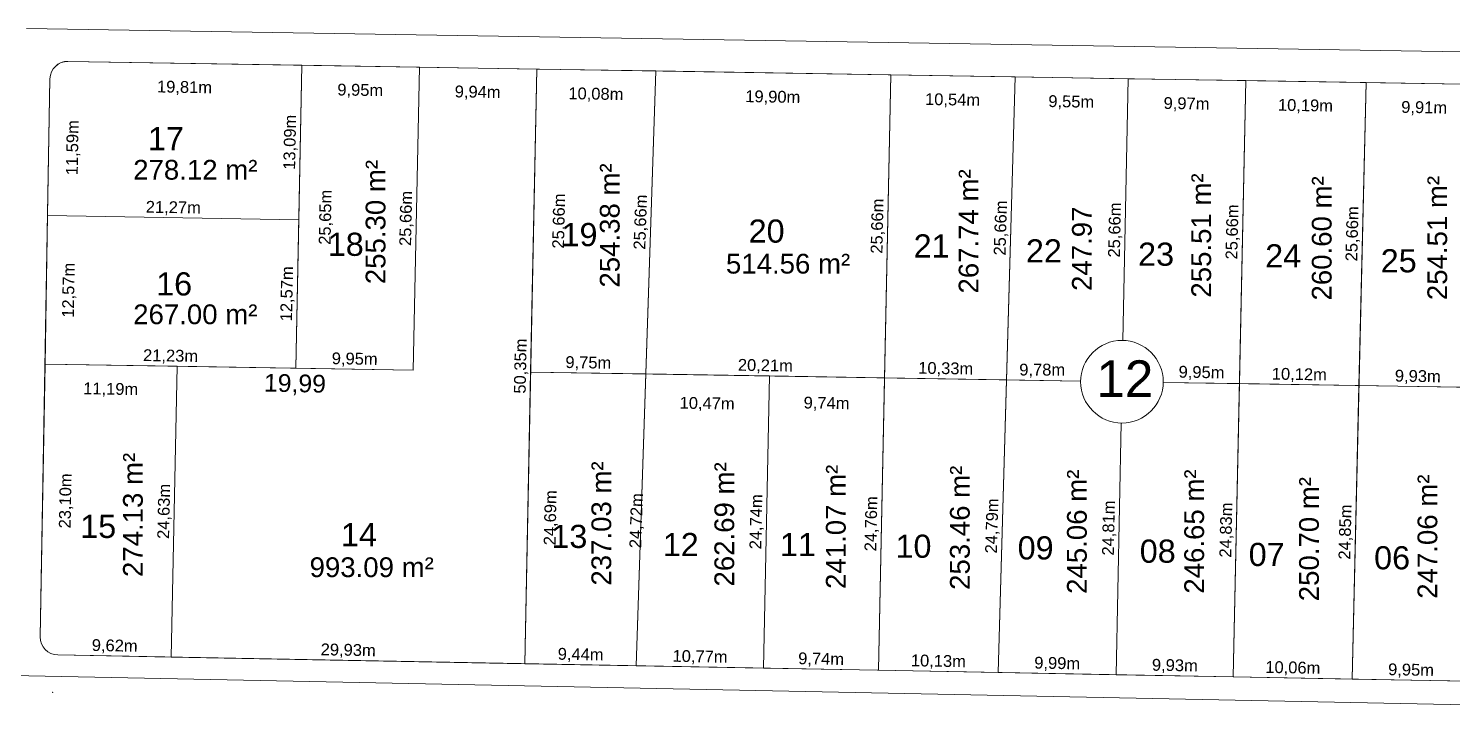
# Model space of a CAD drawing. Header units: metres. Extents: x 3808 to 8215, y 2374 to 6187.
# Drawn here: x 5029.4 to 5150, y 4982.6 to 5041.1 of the extents above; entities that cross this region are included whole.
import ezdxf
from ezdxf.enums import TextEntityAlignment as Align

# ---------------------------------------------------------------- set-up
doc = ezdxf.new("R2010")
doc.units = ezdxf.units.M
for name, color, linetype in [('Areas Lotes', 1, 'Continuous'), ('Calçada', 8, 'Continuous'), ('Lote', 7, 'Continuous'), ('Nº Lote', 7, 'Continuous'), ('Nº. quadra', 7, 'Continuous'), ('quadras', 7, 'Continuous')]:
    doc.layers.add(name, color=color, linetype=linetype)
doc.layers.add('MEIO FIO', color=8, linetype='Continuous', lineweight=30)
doc.styles.add('Arial', font='arial.ttf')
doc.dimstyles.new('Copy(2) of ISO-25', dxfattribs={"dimtxt": 1, "dimasz": 2.5, "dimexe": 1.25, "dimexo": 0.625, "dimgap": 0.2, "dimtad": 1, "dimtoh": 1, "dimlfac": 1, "dimzin": 1, "dimtxsty": 'Arial', "dimblk": 'NONE', "dimcen": 0, "dimse1": 1, "dimse2": 1, "dimsd1": 1, "dimsd2": 1, "dimclrt": 256, "dimaunit": 1, "dimadec": 3, "dimazin": 0, "dimtfac": 1, "dimtmove": 0, "dimatfit": 3, "dimldrblk": 'NONE', "dimfxl": 1, "dimtolj": 1, "dimtzin": 0, "dimarcsym": 0})
doc.dimstyles.new('COTA 2', dxfattribs={"dimtxt": 1.9, "dimasz": 2.5, "dimexe": 1.25, "dimexo": 0.625, "dimtad": 1, "dimlfac": 1, "dimzin": 1, "dimtxsty": 'Arial', "dimcen": 2.5, "dimse1": 1, "dimse2": 1, "dimsd1": 1, "dimsd2": 1, "dimclrt": 7, "dimadec": 0, "dimazin": 0, "dimtfac": 1, "dimtmove": 0, "dimatfit": 3, "dimfxl": 1, "dimtolj": 1, "dimtzin": 0, "dimarcsym": 0})

# ---------------------------------------------------------------- blocks, each defined once
blk = doc.blocks.new('*D4733')
at = {"layer": 'Defpoints', "color": 0, "linetype": 'Continuous', "transparency": 16777216}
for p in [(5080.88, 4987.15), (5080.88, 4987.15), (5091.66, 4986.94)]:
    blk.add_point(p, dxfattribs=at)
at = {"layer": 'Lote', "linetype": 'Continuous', "lineweight": 5, "transparency": 16777216, "insert": (5086.29, 4987.85), "char_height": 1, "attachment_point": 5, "rotation": 358.9324, "style": 'Arial'}
blk.add_mtext('\\A1;10,77m', dxfattribs=at)
blk = doc.blocks.new('_None')
blk = doc.blocks.new('*D4735')
at = {"layer": 'Defpoints', "color": 0, "linetype": 'Continuous', "transparency": 16777216}
for p in [(5031.9, 4988.06), (5031.9, 4988.06), (5041.52, 4987.88)]:
    blk.add_point(p, dxfattribs=at)
at = {"layer": 'Lote', "linetype": 'Continuous', "lineweight": 5, "transparency": 16777216, "insert": (5036.73, 4988.77), "char_height": 1, "attachment_point": 5, "rotation": 358.9324, "style": 'Arial'}
blk.add_mtext('\\A1;9,62m', dxfattribs=at)
blk = doc.blocks.new('*D4833')
at = {"layer": 'Defpoints', "color": 0, "linetype": 'Continuous', "transparency": 16777216}
for p in [(5141.5, 4986.02), (5141.5, 4986.02), (5151.44, 4985.83)]:
    blk.add_point(p, dxfattribs=at)
at = {"layer": 'Lote', "linetype": 'Continuous', "lineweight": 5, "transparency": 16777216, "insert": (5146.49, 4986.72), "char_height": 1, "attachment_point": 5, "rotation": 358.9324, "style": 'Arial'}
blk.add_mtext('\\A1;9,95m', dxfattribs=at)
blk = doc.blocks.new('*D4834')
at = {"layer": 'Defpoints', "color": 0, "linetype": 'Continuous', "transparency": 16777216}
for p in [(5131.44, 4986.2), (5131.44, 4986.2), (5141.5, 4986.02)]:
    blk.add_point(p, dxfattribs=at)
at = {"layer": 'Lote', "linetype": 'Continuous', "lineweight": 5, "transparency": 16777216, "insert": (5136.48, 4986.91), "char_height": 1, "attachment_point": 5, "rotation": 358.9324, "style": 'Arial'}
blk.add_mtext('\\A1;10,06m', dxfattribs=at)
blk = doc.blocks.new('*D4835')
at = {"layer": 'Defpoints', "color": 0, "linetype": 'Continuous', "transparency": 16777216}
for p in [(5121.51, 4986.39), (5121.51, 4986.39), (5131.44, 4986.2)]:
    blk.add_point(p, dxfattribs=at)
at = {"layer": 'Lote', "linetype": 'Continuous', "lineweight": 5, "transparency": 16777216, "insert": (5126.49, 4987.1), "char_height": 1, "attachment_point": 5, "rotation": 358.9324, "style": 'Arial'}
blk.add_mtext('\\A1;9,93m', dxfattribs=at)
blk = doc.blocks.new('*D4836')
at = {"layer": 'Defpoints', "color": 0, "linetype": 'Continuous', "transparency": 16777216}
for p in [(5111.52, 4986.57), (5111.52, 4986.57), (5121.51, 4986.39)]:
    blk.add_point(p, dxfattribs=at)
at = {"layer": 'Lote', "linetype": 'Continuous', "lineweight": 5, "transparency": 16777216, "insert": (5116.53, 4987.28), "char_height": 1, "attachment_point": 5, "rotation": 358.9324, "style": 'Arial'}
blk.add_mtext('\\A1;9,99m', dxfattribs=at)
blk = doc.blocks.new('*D4837')
at = {"layer": 'Defpoints', "color": 0, "linetype": 'Continuous', "transparency": 16777216}
for p in [(5101.4, 4986.76), (5101.4, 4986.76), (5111.52, 4986.57)]:
    blk.add_point(p, dxfattribs=at)
at = {"layer": 'Lote', "linetype": 'Continuous', "lineweight": 5, "transparency": 16777216, "insert": (5106.47, 4987.47), "char_height": 1, "attachment_point": 5, "rotation": 358.9324, "style": 'Arial'}
blk.add_mtext('\\A1;10,13m', dxfattribs=at)
blk = doc.blocks.new('*D4838')
at = {"layer": 'Defpoints', "color": 0, "linetype": 'Continuous', "transparency": 16777216}
for p in [(5091.66, 4986.94), (5091.66, 4986.94), (5101.4, 4986.76)]:
    blk.add_point(p, dxfattribs=at)
at = {"layer": 'Lote', "linetype": 'Continuous', "lineweight": 5, "transparency": 16777216, "insert": (5096.54, 4987.65), "char_height": 1, "attachment_point": 5, "rotation": 358.9324, "style": 'Arial'}
blk.add_mtext('\\A1;9,74m', dxfattribs=at)
blk = doc.blocks.new('*D4840')
at = {"layer": 'Defpoints', "color": 0, "linetype": 'Continuous', "transparency": 16777216}
for p in [(5071.45, 4987.32), (5071.45, 4987.32), (5080.88, 4987.15)]:
    blk.add_point(p, dxfattribs=at)
at = {"layer": 'Lote', "linetype": 'Continuous', "lineweight": 5, "transparency": 16777216, "insert": (5076.18, 4988.03), "char_height": 1, "attachment_point": 5, "rotation": 358.9324, "style": 'Arial'}
blk.add_mtext('\\A1;9,44m', dxfattribs=at)
blk = doc.blocks.new('*D4841')
at = {"layer": 'Defpoints', "color": 0, "linetype": 'Continuous', "transparency": 16777216}
for p in [(5041.52, 4987.88), (5041.52, 4987.88), (5071.45, 4987.32)]:
    blk.add_point(p, dxfattribs=at)
at = {"layer": 'Lote', "linetype": 'Continuous', "lineweight": 5, "transparency": 16777216, "insert": (5056.5, 4988.4), "char_height": 1, "attachment_point": 5, "rotation": 358.9324, "style": 'Arial'}
blk.add_mtext('\\A1;29,93m', dxfattribs=at)
blk = doc.blocks.new('*D4843')
at = {"layer": 'Defpoints', "color": 0, "linetype": 'Continuous', "transparency": 16777216}
for p in [(5042.02, 5012.5), (5042.02, 5012.5), (5041.52, 4987.88)]:
    blk.add_point(p, dxfattribs=at)
at = {"layer": 'Lote', "linetype": 'Continuous', "lineweight": 5, "transparency": 16777216, "insert": (5040.97, 5000.21), "char_height": 1, "attachment_point": 5, "rotation": 88.8438, "style": 'Arial'}
blk.add_mtext('\\A1;24,63m', dxfattribs=at)
blk = doc.blocks.new('*D4844')
at = {"layer": 'Defpoints', "color": 0, "linetype": 'Continuous', "transparency": 16777216}
for p in [(5081.7, 5011.85), (5080.88, 4987.15), (5081.37, 4987.13)]:
    blk.add_point(p, dxfattribs=at)
at = {"layer": 'Lote', "linetype": 'Continuous', "lineweight": 5, "transparency": 16777216, "insert": (5080.97, 4999.42), "char_height": 1, "attachment_point": 5, "rotation": 88.1151, "style": 'Arial'}
blk.add_mtext('\\A1;24,72m', dxfattribs=at)
blk = doc.blocks.new('*D4845')
at = {"layer": 'Defpoints', "color": 0, "linetype": 'Continuous', "transparency": 16777216}
for p in [(5092.17, 5011.68), (5091.66, 4986.94), (5091.66, 4986.94)]:
    blk.add_point(p, dxfattribs=at)
at = {"layer": 'Lote', "linetype": 'Continuous', "lineweight": 5, "transparency": 16777216, "insert": (5091.11, 4999.33), "char_height": 1, "attachment_point": 5, "rotation": 88.8156, "style": 'Arial'}
blk.add_mtext('\\A1;24,74m', dxfattribs=at)
blk = doc.blocks.new('*D4846')
at = {"layer": 'Defpoints', "color": 0, "linetype": 'Continuous', "transparency": 16777216}
for p in [(5101.91, 5011.52), (5101.4, 4986.76), (5101.4, 4986.76)]:
    blk.add_point(p, dxfattribs=at)
at = {"layer": 'Lote', "linetype": 'Continuous', "lineweight": 5, "transparency": 16777216, "insert": (5100.85, 4999.16), "char_height": 1, "attachment_point": 5, "rotation": 88.8156, "style": 'Arial'}
blk.add_mtext('\\A1;24,76m', dxfattribs=at)
blk = doc.blocks.new('*D4847')
at = {"layer": 'Defpoints', "color": 0, "linetype": 'Continuous', "transparency": 16777216}
for p in [(5112.24, 5011.35), (5111.52, 4986.57), (5111.52, 4986.57)]:
    blk.add_point(p, dxfattribs=at)
at = {"layer": 'Lote', "linetype": 'Continuous', "lineweight": 5, "transparency": 16777216, "insert": (5111.08, 4998.98), "char_height": 1, "attachment_point": 5, "rotation": 88.3528, "style": 'Arial'}
blk.add_mtext('\\A1;24,79m', dxfattribs=at)
blk = doc.blocks.new('*D4848')
at = {"layer": 'Defpoints', "color": 0, "linetype": 'Continuous', "transparency": 16777216}
for p in [(5122.01, 5011.19), (5121.51, 4986.39), (5121.51, 4986.39)]:
    blk.add_point(p, dxfattribs=at)
at = {"layer": 'Lote', "linetype": 'Continuous', "lineweight": 5, "transparency": 16777216, "insert": (5120.96, 4998.8), "char_height": 1, "attachment_point": 5, "rotation": 88.8502, "style": 'Arial'}
blk.add_mtext('\\A1;24,81m', dxfattribs=at)
blk = doc.blocks.new('*D4849')
at = {"layer": 'Defpoints', "color": 0, "linetype": 'Continuous', "transparency": 16777216}
for p in [(5131.96, 5011.03), (5131.44, 4986.2), (5131.44, 4986.2)]:
    blk.add_point(p, dxfattribs=at)
at = {"layer": 'Lote', "linetype": 'Continuous', "lineweight": 5, "transparency": 16777216, "insert": (5130.9, 4998.63), "char_height": 1, "attachment_point": 5, "rotation": 88.8051, "style": 'Arial'}
blk.add_mtext('\\A1;24,83m', dxfattribs=at)
blk = doc.blocks.new('*D4850')
at = {"layer": 'Defpoints', "color": 0, "linetype": 'Continuous', "transparency": 16777216}
for p in [(5142.08, 5010.86), (5141.5, 4986.02), (5141.5, 4986.02)]:
    blk.add_point(p, dxfattribs=at)
at = {"layer": 'Lote', "linetype": 'Continuous', "lineweight": 5, "transparency": 16777216, "insert": (5140.99, 4998.46), "char_height": 1, "attachment_point": 5, "rotation": 88.6604, "style": 'Arial'}
blk.add_mtext('\\A1;24,85m', dxfattribs=at)
blk = doc.blocks.new('*D4861')
at = {"layer": 'Defpoints', "color": 0, "linetype": 'Continuous', "transparency": 16777216}
for p in [(5142.08, 5010.86), (5142.08, 5010.86), (5152.01, 5010.7)]:
    blk.add_point(p, dxfattribs=at)
at = {"layer": 'Lote', "linetype": 'Continuous', "lineweight": 5, "transparency": 16777216, "insert": (5147.06, 5011.58), "char_height": 1, "attachment_point": 5, "rotation": 359.0615, "style": 'Arial'}
blk.add_mtext('\\A1;9,93m', dxfattribs=at)
blk = doc.blocks.new('*D4862')
at = {"layer": 'Defpoints', "color": 0, "linetype": 'Continuous', "transparency": 16777216}
for p in [(5131.96, 5011.03), (5142.08, 5010.86), (5142.08, 5010.86)]:
    blk.add_point(p, dxfattribs=at)
at = {"layer": 'Lote', "linetype": 'Continuous', "lineweight": 5, "transparency": 16777216, "insert": (5137.03, 5011.74), "char_height": 1, "attachment_point": 5, "rotation": 359.0615, "style": 'Arial'}
blk.add_mtext('\\A1;10,12m', dxfattribs=at)
blk = doc.blocks.new('*D4863')
at = {"layer": 'Defpoints', "color": 0, "linetype": 'Continuous', "transparency": 16777216}
for p in [(5123.77, 5011.19), (5133.71, 5011.03), (5133.71, 5011.03)]:
    blk.add_point(p, dxfattribs=at)
at = {"layer": 'Lote', "linetype": 'Continuous', "lineweight": 5, "transparency": 16777216, "insert": (5128.75, 5011.91), "char_height": 1, "attachment_point": 5, "rotation": 359.0615, "style": 'Arial'}
blk.add_mtext('\\A1;9,95m', dxfattribs=at)
blk = doc.blocks.new('*D4864')
at = {"layer": 'Defpoints', "color": 0, "linetype": 'Continuous', "transparency": 16777216}
for p in [(5100.41, 5011.56), (5110.19, 5011.4), (5110.19, 5011.36)]:
    blk.add_point(p, dxfattribs=at)
at = {"layer": 'Lote', "linetype": 'Continuous', "lineweight": 5, "transparency": 16777216, "insert": (5115.26, 5012.12), "char_height": 1, "attachment_point": 5, "style": 'Arial'}
blk.add_mtext('\\A1;9,78m', dxfattribs=at)
blk = doc.blocks.new('*D4865')
at = {"layer": 'Defpoints', "color": 0, "linetype": 'Continuous', "transparency": 16777216}
for p in [(5101.91, 5011.52), (5112.24, 5011.35), (5112.24, 5011.35)]:
    blk.add_point(p, dxfattribs=at)
at = {"layer": 'Lote', "linetype": 'Continuous', "lineweight": 5, "transparency": 16777216, "insert": (5107.09, 5012.24), "char_height": 1, "attachment_point": 5, "rotation": 359.0615, "style": 'Arial'}
blk.add_mtext('\\A1;10,33m', dxfattribs=at)
blk = doc.blocks.new('*D4866')
at = {"layer": 'Defpoints', "color": 0, "linetype": 'Continuous', "transparency": 16777216}
for p in [(5092.17, 5011.68), (5101.91, 5011.52), (5092.12, 5008.57)]:
    blk.add_point(p, dxfattribs=at)
at = {"layer": 'Lote', "linetype": 'Continuous', "lineweight": 5, "transparency": 16777216, "insert": (5097, 5009.3), "char_height": 1, "attachment_point": 5, "rotation": 359.0615, "style": 'Arial'}
blk.add_mtext('\\A1;9,74m', dxfattribs=at)
blk = doc.blocks.new('*D4867')
at = {"layer": 'Defpoints', "color": 0, "linetype": 'Continuous', "transparency": 16777216}
for p in [(5081.7, 5011.85), (5092.17, 5011.68), (5092.11, 5008.4)]:
    blk.add_point(p, dxfattribs=at)
at = {"layer": 'Lote', "linetype": 'Continuous', "lineweight": 5, "transparency": 16777216, "insert": (5086.89, 5009.28), "char_height": 1, "attachment_point": 5, "rotation": 359.0615, "style": 'Arial'}
blk.add_mtext('\\A1;10,47m', dxfattribs=at)
blk = doc.blocks.new('*D4868')
at = {"layer": 'Defpoints', "color": 0, "linetype": 'Continuous', "transparency": 16777216}
for p in [(5081.7, 5011.85), (5101.91, 5011.52), (5101.91, 5011.52)]:
    blk.add_point(p, dxfattribs=at)
at = {"layer": 'Lote', "linetype": 'Continuous', "lineweight": 5, "transparency": 16777216, "insert": (5091.82, 5012.49), "char_height": 1, "attachment_point": 5, "rotation": 359.0615, "style": 'Arial'}
blk.add_mtext('\\A1;20,21m', dxfattribs=at)
blk = doc.blocks.new('*D4869')
at = {"layer": 'Defpoints', "color": 0, "linetype": 'Continuous', "transparency": 16777216}
for p in [(5071.95, 5012.01), (5071.95, 5012.01), (5081.7, 5011.85)]:
    blk.add_point(p, dxfattribs=at)
at = {"layer": 'Lote', "linetype": 'Continuous', "lineweight": 5, "transparency": 16777216, "insert": (5076.83, 5012.73), "char_height": 1, "attachment_point": 5, "rotation": 359.0615, "style": 'Arial'}
blk.add_mtext('\\A1;9,75m', dxfattribs=at)
blk = doc.blocks.new('*D4870')
at = {"layer": 'Defpoints', "color": 0, "linetype": 'Continuous', "transparency": 16777216}
for p in [(5052.06, 5012.34), (5062.01, 5012.17), (5062.01, 5012.17)]:
    blk.add_point(p, dxfattribs=at)
at = {"layer": 'Lote', "linetype": 'Continuous', "lineweight": 5, "transparency": 16777216, "insert": (5057.05, 5013.05), "char_height": 1, "attachment_point": 5, "rotation": 359.0615, "style": 'Arial'}
blk.add_mtext('\\A1;9,95m', dxfattribs=at)
blk = doc.blocks.new('*D4871')
at = {"layer": 'Defpoints', "color": 0, "linetype": 'Continuous', "transparency": 16777216}
for p in [(5030.83, 5012.68), (5052.06, 5012.34), (5052.06, 5012.34)]:
    blk.add_point(p, dxfattribs=at)
at = {"layer": 'Lote', "linetype": 'Continuous', "lineweight": 5, "transparency": 16777216, "insert": (5041.46, 5013.31), "char_height": 1, "attachment_point": 5, "rotation": 359.0615, "style": 'Arial'}
blk.add_mtext('\\A1;21,23m', dxfattribs=at)
blk = doc.blocks.new('*D4872')
at = {"layer": 'Defpoints', "color": 0, "linetype": 'Continuous', "transparency": 16777216}
for p in [(5031.05, 5025.25), (5052.31, 5024.9), (5052.31, 5024.9)]:
    blk.add_point(p, dxfattribs=at)
at = {"layer": 'Lote', "linetype": 'Continuous', "lineweight": 5, "transparency": 16777216, "insert": (5041.69, 5025.87), "char_height": 1, "attachment_point": 5, "rotation": 359.0615, "style": 'Arial'}
blk.add_mtext('\\A1;21,27m', dxfattribs=at)
blk = doc.blocks.new('*D4873')
at = {"layer": 'Defpoints', "color": 0, "linetype": 'Continuous', "transparency": 16777216}
for p in [(5030.83, 5012.68), (5042.02, 5012.5), (5041.97, 5009.61)]:
    blk.add_point(p, dxfattribs=at)
at = {"layer": 'Lote', "linetype": 'Continuous', "lineweight": 5, "transparency": 16777216, "insert": (5036.39, 5010.5), "char_height": 1, "attachment_point": 5, "rotation": 359.0615, "style": 'Arial'}
blk.add_mtext('\\A1;11,19m', dxfattribs=at)
blk = doc.blocks.new('*D4874')
at = {"layer": 'Defpoints', "color": 0, "linetype": 'Continuous', "transparency": 16777216}
for p in [(5030.83, 5012.68), (5030.43, 4989.58), (5033.23, 4989.54)]:
    blk.add_point(p, dxfattribs=at)
at = {"layer": 'Lote', "linetype": 'Continuous', "lineweight": 5, "transparency": 16777216, "insert": (5032.63, 5001.1), "char_height": 1, "attachment_point": 5, "rotation": 89.0117, "style": 'Arial'}
blk.add_mtext('\\A1;23,10m', dxfattribs=at)
blk = doc.blocks.new('*D4875')
at = {"layer": 'Defpoints', "color": 0, "linetype": 'Continuous', "transparency": 16777216}
for p in [(5031.05, 5025.25), (5033.81, 5025.2), (5030.83, 5012.68)]:
    blk.add_point(p, dxfattribs=at)
at = {"layer": 'Lote', "linetype": 'Continuous', "lineweight": 5, "transparency": 16777216, "insert": (5032.9, 5018.93), "char_height": 1, "attachment_point": 5, "rotation": 89.0117, "style": 'Arial'}
blk.add_mtext('\\A1;12,57m', dxfattribs=at)
blk = doc.blocks.new('*D4876')
at = {"layer": 'Defpoints', "color": 0, "linetype": 'Continuous', "transparency": 16777216}
for p in [(5031.25, 5036.83), (5031.05, 5025.25), (5033.93, 5025.2)]:
    blk.add_point(p, dxfattribs=at)
at = {"layer": 'Lote', "linetype": 'Continuous', "lineweight": 5, "transparency": 16777216, "insert": (5033.23, 5031), "char_height": 1, "attachment_point": 5, "rotation": 89.0117, "style": 'Arial'}
blk.add_mtext('\\A1;11,59m', dxfattribs=at)
blk = doc.blocks.new('*D4877')
at = {"layer": 'Defpoints', "color": 0, "linetype": 'Continuous', "transparency": 16777216}
for p in [(5052.57, 5037.98), (5052.06, 5012.34), (5055.19, 5012.27)]:
    blk.add_point(p, dxfattribs=at)
at = {"layer": 'Lote', "linetype": 'Continuous', "lineweight": 5, "transparency": 16777216, "insert": (5054.64, 5025.11), "char_height": 1, "attachment_point": 5, "rotation": 88.8438, "style": 'Arial'}
blk.add_mtext('\\A1;25,65m', dxfattribs=at)
blk = doc.blocks.new('*D4878')
at = {"layer": 'Defpoints', "color": 0, "linetype": 'Continuous', "transparency": 16777216}
for p in [(5062.52, 5037.82), (5062.52, 5037.82), (5062.01, 5012.17)]:
    blk.add_point(p, dxfattribs=at)
at = {"layer": 'Lote', "linetype": 'Continuous', "lineweight": 5, "transparency": 16777216, "insert": (5061.46, 5025.01), "char_height": 1, "attachment_point": 5, "rotation": 88.8438, "style": 'Arial'}
blk.add_mtext('\\A1;25,66m', dxfattribs=at)
blk = doc.blocks.new('*D4879')
at = {"layer": 'Defpoints', "color": 0, "linetype": 'Continuous', "transparency": 16777216}
for p in [(5082.54, 5037.5), (5082.54, 5037.5), (5081.7, 5011.85)]:
    blk.add_point(p, dxfattribs=at)
at = {"layer": 'Lote', "linetype": 'Continuous', "lineweight": 5, "transparency": 16777216, "insert": (5081.32, 5024.7), "char_height": 1, "attachment_point": 5, "rotation": 88.1151, "style": 'Arial'}
blk.add_mtext('\\A1;25,66m', dxfattribs=at)
blk = doc.blocks.new('*D4880')
at = {"layer": 'Defpoints', "color": 0, "linetype": 'Continuous', "transparency": 16777216}
for p in [(5102.44, 5037.17), (5101.91, 5011.52), (5101.91, 5011.52)]:
    blk.add_point(p, dxfattribs=at)
at = {"layer": 'Lote', "linetype": 'Continuous', "lineweight": 5, "transparency": 16777216, "insert": (5101.37, 5024.36), "char_height": 1, "attachment_point": 5, "rotation": 88.8156, "style": 'Arial'}
blk.add_mtext('\\A1;25,66m', dxfattribs=at)
blk = doc.blocks.new('*D4881')
at = {"layer": 'Defpoints', "color": 0, "linetype": 'Continuous', "transparency": 16777216}
for p in [(5112.97, 5037), (5112.24, 5011.35), (5112.24, 5011.35)]:
    blk.add_point(p, dxfattribs=at)
at = {"layer": 'Lote', "linetype": 'Continuous', "lineweight": 5, "transparency": 16777216, "insert": (5111.81, 5024.2), "char_height": 1, "attachment_point": 5, "rotation": 88.3528, "style": 'Arial'}
blk.add_mtext('\\A1;25,66m', dxfattribs=at)
blk = doc.blocks.new('*D4882')
at = {"layer": 'Defpoints', "color": 0, "linetype": 'Continuous', "transparency": 16777216}
for p in [(5122.53, 5036.84), (5122.01, 5011.19), (5122.01, 5011.19)]:
    blk.add_point(p, dxfattribs=at)
at = {"layer": 'Lote', "linetype": 'Continuous', "lineweight": 5, "transparency": 16777216, "insert": (5121.47, 5024.03), "char_height": 1, "attachment_point": 5, "rotation": 88.8502, "style": 'Arial'}
blk.add_mtext('\\A1;25,66m', dxfattribs=at)
blk = doc.blocks.new('*D4883')
at = {"layer": 'Defpoints', "color": 0, "linetype": 'Continuous', "transparency": 16777216}
for p in [(5132.49, 5036.68), (5131.96, 5011.03), (5131.96, 5011.03)]:
    blk.add_point(p, dxfattribs=at)
at = {"layer": 'Lote', "linetype": 'Continuous', "lineweight": 5, "transparency": 16777216, "insert": (5131.42, 5023.87), "char_height": 1, "attachment_point": 5, "rotation": 88.8051, "style": 'Arial'}
blk.add_mtext('\\A1;25,66m', dxfattribs=at)
blk = doc.blocks.new('*D4884')
at = {"layer": 'Defpoints', "color": 0, "linetype": 'Continuous', "transparency": 16777216}
for p in [(5142.68, 5036.51), (5142.08, 5010.86), (5142.08, 5010.86)]:
    blk.add_point(p, dxfattribs=at)
at = {"layer": 'Lote', "linetype": 'Continuous', "lineweight": 5, "transparency": 16777216, "insert": (5141.58, 5023.71), "char_height": 1, "attachment_point": 5, "rotation": 88.6604, "style": 'Arial'}
blk.add_mtext('\\A1;25,66m', dxfattribs=at)
blk = doc.blocks.new('*D4894')
at = {"layer": 'Defpoints', "color": 0, "linetype": 'Continuous', "transparency": 16777216}
for p in [(5142.68, 5036.51), (5152.59, 5036.35), (5142.63, 5033.61)]:
    blk.add_point(p, dxfattribs=at)
at = {"layer": 'Lote', "linetype": 'Continuous', "lineweight": 5, "transparency": 16777216, "insert": (5147.6, 5034.33), "char_height": 1, "attachment_point": 5, "rotation": 359.0644, "style": 'Arial'}
blk.add_mtext('\\A1;9,91m', dxfattribs=at)
blk = doc.blocks.new('*D4895')
at = {"layer": 'Defpoints', "color": 0, "linetype": 'Continuous', "transparency": 16777216}
for p in [(5132.49, 5036.68), (5142.68, 5036.51), (5132.45, 5033.78)]:
    blk.add_point(p, dxfattribs=at)
at = {"layer": 'Lote', "linetype": 'Continuous', "lineweight": 5, "transparency": 16777216, "insert": (5137.55, 5034.5), "char_height": 1, "attachment_point": 5, "rotation": 359.0644, "style": 'Arial'}
blk.add_mtext('\\A1;10,19m', dxfattribs=at)
blk = doc.blocks.new('*D4896')
at = {"layer": 'Defpoints', "color": 0, "linetype": 'Continuous', "transparency": 16777216}
for p in [(5122.53, 5036.84), (5132.49, 5036.68), (5122.48, 5033.94)]:
    blk.add_point(p, dxfattribs=at)
at = {"layer": 'Lote', "linetype": 'Continuous', "lineweight": 5, "transparency": 16777216, "insert": (5127.48, 5034.66), "char_height": 1, "attachment_point": 5, "rotation": 359.0644, "style": 'Arial'}
blk.add_mtext('\\A1;9,97m', dxfattribs=at)
blk = doc.blocks.new('*D4897')
at = {"layer": 'Defpoints', "color": 0, "linetype": 'Continuous', "transparency": 16777216}
for p in [(5112.97, 5037), (5122.53, 5036.84), (5112.93, 5034.1)]:
    blk.add_point(p, dxfattribs=at)
at = {"layer": 'Lote', "linetype": 'Continuous', "lineweight": 5, "transparency": 16777216, "insert": (5117.72, 5034.82), "char_height": 1, "attachment_point": 5, "rotation": 359.0644, "style": 'Arial'}
blk.add_mtext('\\A1;9,55m', dxfattribs=at)
blk = doc.blocks.new('*D4898')
at = {"layer": 'Defpoints', "color": 0, "linetype": 'Continuous', "transparency": 16777216}
for p in [(5102.43, 5037), (5112.97, 5037), (5102.39, 5034.27)]:
    blk.add_point(p, dxfattribs=at)
at = {"layer": 'Lote', "linetype": 'Continuous', "lineweight": 5, "transparency": 16777216, "insert": (5107.67, 5034.99), "char_height": 1, "attachment_point": 5, "rotation": 359.0644, "style": 'Arial'}
blk.add_mtext('\\A1;10,54m', dxfattribs=at)
blk = doc.blocks.new('*D4899')
at = {"layer": 'Defpoints', "color": 0, "linetype": 'Continuous', "transparency": 16777216}
for p in [(5082.54, 5037.5), (5102.43, 5037), (5082.49, 5034.6)]:
    blk.add_point(p, dxfattribs=at)
at = {"layer": 'Lote', "linetype": 'Continuous', "lineweight": 5, "transparency": 16777216, "insert": (5092.45, 5035.23), "char_height": 1, "attachment_point": 5, "rotation": 359.0644, "style": 'Arial'}
blk.add_mtext('\\A1;19,90m', dxfattribs=at)
blk = doc.blocks.new('*D4900')
at = {"layer": 'Defpoints', "color": 0, "linetype": 'Continuous', "transparency": 16777216}
for p in [(5072.46, 5037.66), (5082.54, 5037.5), (5072.42, 5034.76)]:
    blk.add_point(p, dxfattribs=at)
at = {"layer": 'Lote', "linetype": 'Continuous', "lineweight": 5, "transparency": 16777216, "insert": (5077.47, 5035.48), "char_height": 1, "attachment_point": 5, "rotation": 359.0644, "style": 'Arial'}
blk.add_mtext('\\A1;10,08m', dxfattribs=at)
blk = doc.blocks.new('*D4901')
at = {"layer": 'Defpoints', "color": 0, "linetype": 'Continuous', "transparency": 16777216}
for p in [(5062.52, 5037.82), (5072.46, 5037.66), (5062.48, 5034.92)]:
    blk.add_point(p, dxfattribs=at)
at = {"layer": 'Lote', "linetype": 'Continuous', "lineweight": 5, "transparency": 16777216, "insert": (5067.46, 5035.64), "char_height": 1, "attachment_point": 5, "rotation": 359.0644, "style": 'Arial'}
blk.add_mtext('\\A1;9,94m', dxfattribs=at)
blk = doc.blocks.new('*D4902')
at = {"layer": 'Defpoints', "color": 0, "linetype": 'Continuous', "transparency": 16777216}
for p in [(5052.57, 5037.98), (5062.52, 5037.82), (5052.53, 5035.08)]:
    blk.add_point(p, dxfattribs=at)
at = {"layer": 'Lote', "linetype": 'Continuous', "lineweight": 5, "transparency": 16777216, "insert": (5057.52, 5035.8), "char_height": 1, "attachment_point": 5, "rotation": 359.0644, "style": 'Arial'}
blk.add_mtext('\\A1;9,95m', dxfattribs=at)
blk = doc.blocks.new('*D4903')
at = {"layer": 'Defpoints', "color": 0, "linetype": 'Continuous', "transparency": 16777216}
for p in [(5032.77, 5038.31), (5052.57, 5037.98), (5032.72, 5035.41)]:
    blk.add_point(p, dxfattribs=at)
at = {"layer": 'Lote', "linetype": 'Continuous', "lineweight": 5, "transparency": 16777216, "insert": (5042.64, 5036.05), "char_height": 1, "attachment_point": 5, "rotation": 359.0644, "style": 'Arial'}
blk.add_mtext('\\A1;19,81m', dxfattribs=at)
blk = doc.blocks.new('*D4906')
at = {"layer": 'Defpoints', "color": 0, "linetype": 'Continuous', "transparency": 16777216}
for p in [(5052.31, 5024.9), (5052.31, 5024.9), (5052.06, 5012.34)]:
    blk.add_point(p, dxfattribs=at)
at = {"layer": 'Lote', "linetype": 'Continuous', "lineweight": 5, "transparency": 16777216, "insert": (5051.38, 5018.63), "char_height": 1, "attachment_point": 5, "rotation": 88.8438, "style": 'Arial'}
blk.add_mtext('\\A1;12,57m', dxfattribs=at)
blk = doc.blocks.new('*D4907')
at = {"layer": 'Defpoints', "color": 0, "linetype": 'Continuous', "transparency": 16777216}
for p in [(5052.57, 5037.98), (5052.57, 5037.98), (5052.31, 5024.9)]:
    blk.add_point(p, dxfattribs=at)
at = {"layer": 'Lote', "linetype": 'Continuous', "lineweight": 5, "transparency": 16777216, "insert": (5051.64, 5031.46), "char_height": 1, "attachment_point": 5, "rotation": 88.8438, "style": 'Arial'}
blk.add_mtext('\\A1;13,09m', dxfattribs=at)
blk = doc.blocks.new('*D4908')
at = {"layer": 'Defpoints', "color": 0, "linetype": 'Continuous', "transparency": 16777216}
for p in [(5072.46, 5037.66), (5072.46, 5037.66), (5071.45, 4987.32)]:
    blk.add_point(p, dxfattribs=at)
at = {"layer": 'Lote', "linetype": 'Continuous', "lineweight": 5, "transparency": 16777216, "insert": (5071.16, 5012.51), "char_height": 1, "attachment_point": 5, "rotation": 88.8438, "style": 'Arial'}
blk.add_mtext('\\A1;50,35m', dxfattribs=at)
blk = doc.blocks.new('*D4909')
at = {"layer": 'Defpoints', "color": 0, "linetype": 'Continuous', "transparency": 16777216}
for p in [(5072.46, 5037.66), (5075.47, 5037.6), (5071.95, 5012.01)]:
    blk.add_point(p, dxfattribs=at)
at = {"layer": 'Lote', "linetype": 'Continuous', "lineweight": 5, "transparency": 16777216, "insert": (5074.41, 5024.79), "char_height": 1, "attachment_point": 5, "rotation": 88.8438, "style": 'Arial'}
blk.add_mtext('\\A1;25,66m', dxfattribs=at)
blk = doc.blocks.new('*D4910')
at = {"layer": 'Defpoints', "color": 0, "linetype": 'Continuous', "transparency": 16777216}
for p in [(5071.95, 5012.01), (5074.74, 5011.95), (5071.45, 4987.32)]:
    blk.add_point(p, dxfattribs=at)
at = {"layer": 'Lote', "linetype": 'Continuous', "lineweight": 5, "transparency": 16777216, "insert": (5073.69, 4999.67), "char_height": 1, "attachment_point": 5, "rotation": 88.8438, "style": 'Arial'}
blk.add_mtext('\\A1;24,69m', dxfattribs=at)
blk = doc.blocks.new('*D7835')
at = {"layer": 'Defpoints', "color": 0, "linetype": 'Continuous', "transparency": 16777216}
for p in [(5042.02, 5012.5), (5062.01, 5012.1), (5061.95, 5009.2)]:
    blk.add_point(p, dxfattribs=at)
at = {"layer": 'Calçada', "color": 7, "linetype": 'Continuous', "lineweight": 5, "transparency": 16777216, "insert": (5051.99, 5010.92), "char_height": 1.5, "attachment_point": 5, "rotation": 358.8438, "style": 'Arial'}
blk.add_mtext('\\A1;19,99', dxfattribs=at)

msp = doc.modelspace()

# ---------------------------------------------------------------- linework, layer by layer
at = {"layer": 'Calçada', "linetype": 'Continuous', "lineweight": 5}
for p, q in [((5214.475, 5038.093), (5029.256, 5041.092)), ((5028.055, 4986.322), (5213.395, 4982.594))]:
    msp.add_line(p, q, dxfattribs=at)
at = {"layer": 'Lote', "lineweight": 5}
for p, q in [((5052.057, 5012.335), (5052.575, 5037.985)), ((5062.007, 5012.172), (5062.525, 5037.823)), ((5071.448, 4987.321), (5072.464, 5037.66)), ((5080.884, 4987.145), (5082.541, 5037.496)), ((5101.395, 4986.763), (5102.437, 5037.171)), ((5112.975, 5036.999), (5111.524, 4986.574)), ((5122.081, 5014.684), (5122.526, 5036.843)), ((5132.493, 5036.68), (5131.44, 4986.203)), ((5141.5, 4986.015), (5142.68, 5036.514)), ((5052.31, 5024.898), (5031.046, 5025.247)), ((5062.007, 5012.172), (5030.83, 5012.683)), ((5041.524, 4987.879), (5042.021, 5012.5)), ((5118.516, 5011.247), (5071.947, 5012.01)), ((5091.657, 4986.944), (5092.168, 5011.678)), ((5161.699, 5010.539), (5125.506, 5011.132)), ((5121.514, 4986.388), (5121.941, 5007.695))]:
    msp.add_line(p, q, dxfattribs=at)
at = {"layer": 'Lote', "linetype": 'Continuous', "lineweight": 5, "flags": 128}
for points in [[(5052.31, 5024.898), (5052.575, 5037.985), (5032.771, 5038.308, 0.4139439), (5031.246, 5036.834), (5031.046, 5025.247)], [(5030.431, 4989.583, 0.4138087), (5031.903, 4988.058), (5041.524, 4987.879), (5042.021, 5012.5), (5030.83, 5012.683)]]:
    msp.add_lwpolyline(points, format="xyb", close=True, dxfattribs=at)
for points in [[(5062.007, 5012.172), (5042.021, 5012.5), (5041.524, 4987.879), (5071.448, 4987.321), (5071.947, 5012.01), (5072.464, 5037.66), (5062.525, 5037.823)], [(5062.525, 5037.823), (5052.575, 5037.985), (5052.057, 5012.335), (5062.007, 5012.172)], [(5082.541, 5037.496), (5072.464, 5037.66), (5071.947, 5012.01), (5081.697, 5011.85)], [(5101.907, 5011.519), (5102.437, 5037.171), (5082.541, 5037.496), (5081.697, 5011.85)], [(5112.237, 5011.35), (5112.975, 5036.999), (5102.437, 5037.171), (5101.907, 5011.519)], [(5142.68, 5036.514), (5132.493, 5036.68), (5131.958, 5011.026), (5142.081, 5010.861)], [(5152.007, 5010.698), (5152.588, 5036.352), (5142.68, 5036.514), (5142.081, 5010.861)], [(5052.057, 5012.335), (5052.31, 5024.898), (5031.046, 5025.247), (5030.83, 5012.683)], [(5081.697, 5011.85), (5071.947, 5012.01), (5071.448, 4987.321), (5080.884, 4987.145)], [(5092.168, 5011.678), (5081.697, 5011.85), (5080.884, 4987.145), (5091.657, 4986.944)], [(5101.907, 5011.519), (5092.168, 5011.678), (5091.657, 4986.944), (5101.395, 4986.763)], [(5101.907, 5011.519), (5101.395, 4986.763), (5111.524, 4986.574), (5112.237, 5011.35)], [(5131.958, 5011.026), (5131.44, 4986.203), (5141.5, 4986.015), (5142.081, 5010.861)], [(5152.007, 5010.698), (5142.081, 5010.861), (5141.5, 4986.015), (5151.444, 4985.83)]]:
    msp.add_lwpolyline(points, close=True, dxfattribs=at)
for points in [[(5071.947, 5012.01), (5072.464, 5037.66), (5062.525, 5037.823), (5062.007, 5012.172)], [(5122.081, 5014.684), (5122.526, 5036.843), (5112.975, 5036.999), (5112.237, 5011.35), (5118.516, 5011.247)], [(5125.506, 5011.132), (5131.958, 5011.026), (5132.493, 5036.68), (5122.526, 5036.843), (5122.081, 5014.684)], [(5062.007, 5012.172), (5042.021, 5012.5), (5041.524, 4987.879), (5071.448, 4987.321), (5071.947, 5012.01)], [(5118.516, 5011.247), (5112.237, 5011.35), (5111.524, 4986.574), (5121.514, 4986.388), (5121.941, 5007.695)], [(5121.941, 5007.695), (5121.514, 4986.388), (5131.44, 4986.203), (5131.958, 5011.026), (5125.506, 5011.132)]]:
    msp.add_lwpolyline(points, dxfattribs=at)
at = {"layer": 'MEIO FIO', "lineweight": 5}
msp.add_point((5031.477, 4984.901), dxfattribs=at)
at = {"layer": 'Nº. quadra', "lineweight": 5}
msp.add_circle((5122.011, 5011.189), 3.496, dxfattribs=at)
at = {"layer": 'quadras', "lineweight": 5}
for p, q in [((5032.771, 5038.308), (5211.096, 5035.396)), ((5030.431, 4989.583), (5031.246, 5036.834)), ((5209.98, 4984.739), (5031.903, 4988.058))]:
    msp.add_line(p, q, dxfattribs=at)
for centre, start, end in [((5032.746, 5036.809), 89.06441, 179.01165), ((5031.931, 4989.558), 179.01165, 268.93244)]:
    msp.add_arc(centre, 1.5, start, end, dxfattribs=at)

# ---------------------------------------------------------------- texts
at = {"layer": 'Areas Lotes', "linetype": 'Continuous', "lineweight": 5, "style": 'Arial'}
for s, p in [('278.12 m²', (5038.295, 5028.296)), ('514.56 m²', (5088.484, 5020.344)), ('267.00 m²', (5038.295, 5016.061)), ('993.09 m²', (5053.229, 4994.65))]:
    msp.add_text(s, height=1.6726, dxfattribs=at).set_placement(p)
at = {"layer": 'Areas Lotes', "lineweight": 5, "style": 'Arial'}
for s, p in [('255.30 m²', (5059.651, 5019.446)), ('254.38 m²', (5079.479, 5019.156)), ('267.74 m²', (5109.862, 5018.654)), ('255.51 m²', (5129.56, 5018.308)), ('260.60 m²', (5139.762, 5018.063)), ('254.51 m²', (5149.545, 5018.095)), ('247.97', (5119.455, 5018.874)), ('274.13 m²', (5039.107, 4994.653)), ('237.03 m²', (5078.766, 4993.928)), ('262.69 m²', (5089.179, 4993.851)), ('241.07 m²', (5098.622, 4993.646)), ('253.46 m²', (5109.123, 4993.565)), ('246.65 m²', (5128.962, 4993.246)), ('245.06 m²', (5119.032, 4993.228)), ('250.70 m²', (5138.685, 4992.604)), ('247.06 m²', (5148.711, 4992.814))]:
    msp.add_text(s, height=1.6726, rotation=90, dxfattribs=at).set_placement(p)
at = {"layer": 'Nº Lote', "linetype": 'Continuous', "lineweight": 5, "style": 'Arial'}
for s, p in [('17', (5041.061, 5030.782)), ('19', (5076.084, 5022.664)), ('20', (5091.925, 5022.961)), ('18', (5056.292, 5021.844)), ('21', (5105.899, 5021.704)), ('22', (5115.401, 5021.285)), ('23', (5124.903, 5021.006)), ('24', (5135.662, 5020.866)), ('25', (5145.444, 5020.447)), ('16', (5041.76, 5018.492)), ('15', (5035.332, 4997.961)), ('14', (5057.41, 4997.263)), ('13', (5075.224, 4997.114)), ('12', (5084.659, 4996.425)), ('11', (5094.58, 4996.425)), ('10', (5104.361, 4996.285)), ('09', (5114.702, 4996.145)), ('08', (5125.042, 4995.866)), ('07', (5134.265, 4995.587)), ('06', (5144.885, 4995.307))]:
    msp.add_text(s, height=1.96, dxfattribs=at).set_placement(p, align=Align.CENTER)
at = {"layer": 'Nº. quadra', "lineweight": 5, "style": 'Arial'}
msp.add_text('12', height=3.1039, dxfattribs=at).set_placement((5119.847, 5009.895))

# ---------------------------------------------------------------- dimensions: what is measured, and where the dimension line sits
at = {"layer": 'Calçada', "linetype": 'Continuous', "lineweight": 5}
dim = msp.add_aligned_dim(p1=(5042.021, 5012.5), p2=(5062.005, 5012.097), distance=-2.901, dimstyle='COTA 2', override={"dimtxt": 1.5}, dxfattribs=at)
dim.commit()
dim.dimension.update_dxf_attribs({"geometry": '*D7835', "text_midpoint": (5051.986, 5010.924)})
at = {"layer": 'Lote', "linetype": 'Continuous', "lineweight": 5}
for base, p1, p2, angle, picture, middle in [((5032.723, 5035.408), (5052.575, 5037.985), (5032.771, 5038.308), 359.06441, '*D4903', (5042.638, 5036.048)), ((5052.527, 5035.085), (5062.525, 5037.823), (5052.575, 5037.985), 359.06441, '*D4902', (5057.515, 5035.805)), ((5062.477, 5034.922), (5072.464, 5037.66), (5062.525, 5037.823), 359.06441, '*D4901', (5067.46, 5035.642)), ((5072.417, 5034.76), (5082.541, 5037.496), (5072.464, 5037.66), 359.06441, '*D4900', (5077.468, 5035.479)), ((5082.494, 5034.596), (5102.434, 5036.999), (5082.541, 5037.496), 359.06441, '*D4899', (5092.454, 5035.234)), ((5102.389, 5034.271), (5112.975, 5036.999), (5102.434, 5036.999), 359.06441, '*D4898', (5107.671, 5034.985)), ((5112.927, 5034.099), (5122.526, 5036.843), (5112.975, 5036.999), 359.06441, '*D4897', (5117.716, 5034.821)), ((5122.479, 5033.943), (5132.493, 5036.68), (5122.526, 5036.843), 359.06441, '*D4896', (5127.475, 5034.662)), ((5132.446, 5033.78), (5142.68, 5036.514), (5132.493, 5036.68), 359.06441, '*D4895', (5137.553, 5034.498)), ((5142.633, 5033.613), (5152.588, 5036.352), (5142.68, 5036.514), 359.06441, '*D4894', (5147.6, 5034.333)), ((5031.903, 4988.058), (5041.524, 4987.879), (5031.903, 4988.058), 358.93244, '*D4735', (5036.729, 4988.769)), ((5041.524, 4987.879), (5071.448, 4987.321), (5041.524, 4987.879), 358.93244, '*D4841', (5056.501, 4988.401)), ((5071.448, 4987.321), (5080.884, 4987.145), (5071.448, 4987.321), 358.93244, '*D4840', (5076.181, 4988.034)), ((5080.884, 4987.145), (5091.657, 4986.944), (5080.884, 4987.145), 358.93244, '*D4733', (5086.285, 4987.845)), ((5091.657, 4986.944), (5101.395, 4986.763), (5091.657, 4986.944), 358.93244, '*D4838', (5096.541, 4987.654)), ((5101.395, 4986.763), (5111.524, 4986.574), (5101.395, 4986.763), 358.93244, '*D4837', (5106.475, 4987.469)), ((5111.524, 4986.574), (5121.514, 4986.388), (5111.524, 4986.574), 358.93244, '*D4836', (5116.534, 4987.282)), ((5121.514, 4986.388), (5131.44, 4986.203), (5121.514, 4986.388), 358.93244, '*D4835', (5126.492, 4987.096)), ((5131.44, 4986.203), (5141.5, 4986.015), (5131.44, 4986.203), 358.93244, '*D4834', (5136.485, 4986.91)), ((5141.5, 4986.015), (5151.444, 4985.83), (5141.5, 4986.015), 358.93244, '*D4833', (5146.487, 4986.724))]:
    dim = msp.add_linear_dim(base=base, p1=p1, p2=p2, angle=angle, dimstyle='Copy(2) of ISO-25', override={"dimpost": 'm', "dimtmove": 1}, dxfattribs=at)
    dim.commit()
    dim.dimension.update_dxf_attribs({"geometry": picture, "text_midpoint": middle})
for p1, p2, distance, picture, middle in [((5052.31, 5024.898), (5052.575, 5037.985), 0, '*D4907', (5051.642, 5031.458)), ((5052.5746, 5037.985), (5052.0569, 5012.3355), 3.1294, '*D4877', (5054.6437, 5025.1132)), ((5062.007, 5012.172), (5062.525, 5037.823), 0, '*D4878', (5061.465, 5025.014)), ((5071.448, 4987.321), (5072.464, 5037.66), 0, '*D4908', (5071.155, 5012.507)), ((5071.947, 5012.01), (5072.464, 5037.66), -3.007, '*D4909', (5074.41, 5024.79)), ((5081.697, 5011.85), (5082.541, 5037.496), 0, '*D4879', (5081.319, 5024.699)), ((5031.246, 5036.834), (5031.046, 5025.247), 2.882, '*D4876', (5033.227, 5031.005)), ((5102.437, 5037.171), (5101.907, 5011.519), 0, '*D4880', (5101.371, 5024.361)), ((5112.975, 5036.999), (5112.237, 5011.35), 0, '*D4881', (5111.805, 5024.197)), ((5122.526, 5036.843), (5122.011, 5011.189), 0, '*D4882', (5121.468, 5024.032)), ((5132.493, 5036.68), (5131.958, 5011.026), 0, '*D4883', (5131.425, 5023.87)), ((5142.68, 5036.514), (5142.081, 5010.861), 0, '*D4884', (5141.58, 5023.706)), ((5031.046, 5025.247), (5052.31, 5024.898), 0, '*D4872', (5041.692, 5025.873)), ((5030.83, 5012.683), (5031.046, 5025.247), -2.76, '*D4875', (5032.896, 5018.931)), ((5052.057, 5012.335), (5052.31, 5024.898), 0, '*D4906', (5051.383, 5018.633)), ((5030.83, 5012.683), (5052.057, 5012.335), 0, '*D4871', (5041.456, 5013.31)), ((5052.057, 5012.335), (5062.007, 5012.172), 0, '*D4870', (5057.045, 5013.055)), ((5081.697, 5011.85), (5071.947, 5012.01), 0, '*D4869', (5076.835, 5012.731)), ((5030.83, 5012.683), (5030.431, 4989.583), 2.796, '*D4874', (5032.625, 5001.099)), ((5030.83, 5012.683), (5042.021, 5012.5), -2.89, '*D4873', (5036.391, 5010.503)), ((5041.524, 4987.879), (5042.021, 5012.5), 0, '*D4843', (5040.972, 5000.205)), ((5081.697, 5011.85), (5101.907, 5011.519), 0, '*D4868', (5091.815, 5012.485)), ((5101.907, 5011.519), (5112.237, 5011.35), 0, '*D4865', (5107.085, 5012.235)), ((5123.766, 5011.189), (5133.713, 5011.026), 0, '*D4863', (5128.753, 5011.909)), ((5131.958, 5011.026), (5142.081, 5010.861), 0, '*D4862', (5137.032, 5011.744)), ((5152.007, 5010.698), (5142.081, 5010.861), 0, '*D4861', (5147.057, 5011.58)), ((5081.697, 5011.85), (5092.168, 5011.678), -3.281, '*D4867', (5086.892, 5009.284)), ((5092.168, 5011.678), (5091.657, 4986.944), 0, '*D4845', (5091.112, 4999.328)), ((5101.907, 5011.519), (5092.168, 5011.678), 3.104, '*D4866', (5097, 5009.295)), ((5101.907, 5011.519), (5101.395, 4986.763), 0, '*D4846', (5100.85, 4999.157)), ((5112.237, 5011.35), (5111.524, 4986.574), 0, '*D4847', (5111.08, 4998.985)), ((5122.011, 5011.189), (5121.514, 4986.388), 0, '*D4848', (5120.962, 4998.805)), ((5131.958, 5011.026), (5131.44, 4986.203), 0, '*D4849', (5130.898, 4998.631)), ((5142.081, 5010.861), (5141.5, 4986.015), 0, '*D4850', (5140.989, 4998.457))]:
    dim = msp.add_aligned_dim(p1=p1, p2=p2, distance=distance, dimstyle='Copy(2) of ISO-25', override={"dimpost": 'm'}, dxfattribs=at)
    dim.commit()
    dim.dimension.update_dxf_attribs({"geometry": picture, "text_midpoint": middle})
for base, p1, p2, angle, picture, middle in [((5110.186, 5011.364), (5100.413, 5011.558), (5110.187, 5011.398), 359.06146, '*D4864', (5115.261, 5011.315)), ((5074.739, 5011.953), (5071.448, 4987.321), (5071.947, 5012.01), 88.84378, '*D4910', (5074.491, 4999.649)), ((5081.368, 4987.129), (5081.697, 5011.85), (5080.884, 4987.145), 268.11505, '*D4844', (5081.772, 4999.395))]:
    dim = msp.add_linear_dim(base=base, p1=p1, p2=p2, angle=angle, dimstyle='Copy(2) of ISO-25', override={"dimpost": 'm'}, dxfattribs=at)
    dim.commit()
    dim.dimension.update_dxf_attribs({"geometry": picture, "text_midpoint": middle, "dimtype": 161})

doc.saveas('drawing.dxf')
